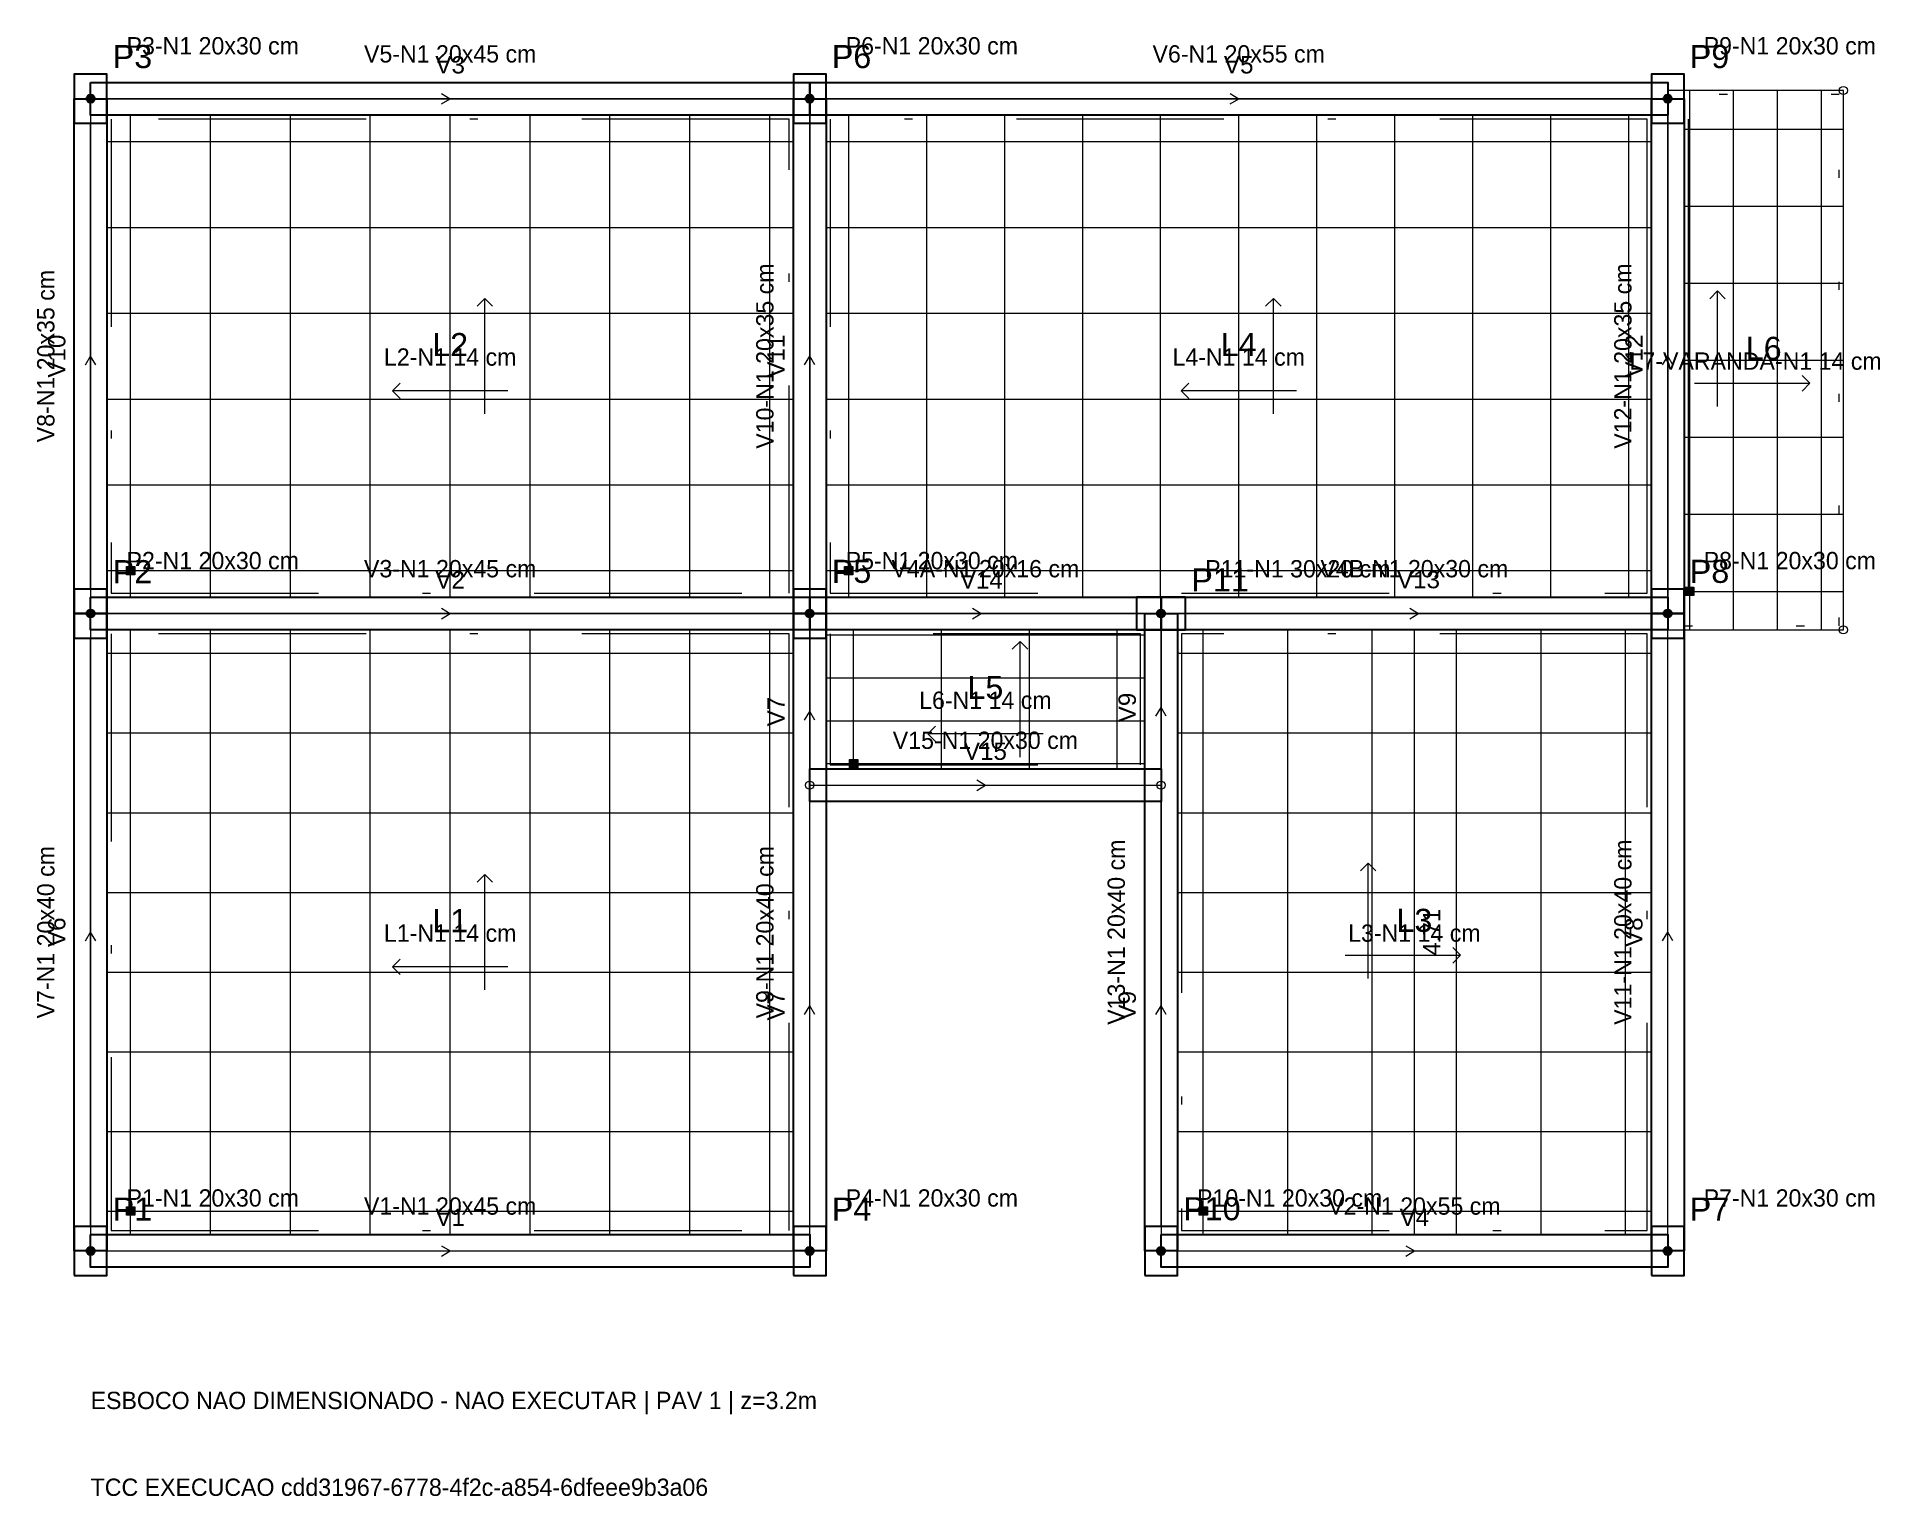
# Model space of a CAD drawing. Header units: millimetres. Extents: x -0.7 to 21.9, y -3 to 14.9.
import ezdxf

# ---------------------------------------------------------------- set-up
doc = ezdxf.new("R2010")
doc.units = ezdxf.units.MM
doc.header["$MEASUREMENT"] = 0
doc.linetypes.add('DASHDOT', pattern=[25.4, 12.7, -6.35, 0, -6.35])
doc.linetypes.add('DOT', pattern=[6.35, 0, -6.35])
for name, color, linetype, lineweight in [('CR-Lajes', 3, 'Continuous', 20), ('CR-Paredes', 7, 'Continuous', 5), ('CR-Pilares', 4, 'Continuous', 30), ('CR-Textos dos elementos', 4, 'Continuous', 30), ('CR-Vigas', 1, 'Continuous', 20), ('FO-Hachuras das lajes', 1, 'Continuous', 20), ('TCC LAJES', 3, 'Continuous', 20), ('TCC NOTAS', 2, 'Continuous', 30), ('TCC PILARES', 1, 'Continuous', 20), ('TCC VIGAS', 4, 'Continuous', 30)]:
    doc.layers.add(name, color=color, linetype=linetype, lineweight=lineweight)
doc.styles.add('Arial', font='')
doc.styles.add('txt', font='')
doc.styles.get('Arial').set_extended_font_data('Arial')
doc.styles.get('txt').set_extended_font_data('txt')

msp = doc.modelspace()

# ---------------------------------------------------------------- hatches: boundary and pattern name
at = {"layer": 'CR-Lajes', "linetype": 'Continuous'}
for points in [[(0.439, 8.275), (0.439, 8.375), (0.539, 8.375), (0.539, 8.275), (0.439, 8.275)], [(9.227, 8.275), (9.227, 8.375), (9.327, 8.375), (9.327, 8.275), (9.227, 8.275)], [(19.519, 8.021), (19.519, 8.121), (19.619, 8.121), (19.619, 8.021), (19.519, 8.021)], [(9.287, 5.913), (9.287, 6.013), (9.387, 6.013), (9.387, 5.913), (9.287, 5.913)], [(0.439, 0.438), (0.439, 0.538), (0.539, 0.538), (0.539, 0.438), (0.439, 0.438)], [(13.567, 0.438), (13.567, 0.538), (13.667, 0.538), (13.667, 0.438), (13.567, 0.438)]]:
    msp.add_hatch(color=256, dxfattribs=at).paths.add_polyline_path(points)
at = {"layer": 'CR-Pilares', "linetype": 'Continuous', "ltscale": 0.2}
for points in [[(0.05, 14.1), (0.05, 14.104), (0.049, 14.109), (0.048, 14.113), (0.047, 14.117), (0.045, 14.121), (0.043, 14.125), (0.041, 14.129), (0.038, 14.132), (0.035, 14.135), (0.032, 14.138), (0.029, 14.141), (0.025, 14.143), (0.021, 14.145), (0.017, 14.147), (0.013, 14.148), (0.009, 14.149), (0.004, 14.15), (0, 14.15), (-0.004, 14.15), (-0.009, 14.149), (-0.013, 14.148), (-0.017, 14.147), (-0.021, 14.145), (-0.025, 14.143), (-0.029, 14.141), (-0.032, 14.138), (-0.035, 14.135), (-0.038, 14.132), (-0.041, 14.129), (-0.043, 14.125), (-0.045, 14.121), (-0.047, 14.117), (-0.048, 14.113), (-0.049, 14.109), (-0.05, 14.104), (-0.05, 14.1), (-0.05, 14.096), (-0.049, 14.091), (-0.048, 14.087), (-0.047, 14.083), (-0.045, 14.079), (-0.043, 14.075), (-0.041, 14.071), (-0.038, 14.068), (-0.035, 14.065), (-0.032, 14.062), (-0.029, 14.059), (-0.025, 14.057), (-0.021, 14.055), (-0.017, 14.053), (-0.013, 14.052), (-0.009, 14.051), (-0.004, 14.05), (0, 14.05), (0.004, 14.05), (0.009, 14.051), (0.013, 14.052), (0.017, 14.053), (0.021, 14.055), (0.025, 14.057), (0.029, 14.059), (0.032, 14.062), (0.035, 14.065), (0.038, 14.068), (0.041, 14.071), (0.043, 14.075), (0.045, 14.079), (0.047, 14.083), (0.048, 14.087), (0.049, 14.091), (0.05, 14.096)], [(8.85, 14.1), (8.85, 14.104), (8.849, 14.109), (8.848, 14.113), (8.847, 14.117), (8.845, 14.121), (8.843, 14.125), (8.841, 14.129), (8.838, 14.132), (8.835, 14.135), (8.832, 14.138), (8.829, 14.141), (8.825, 14.143), (8.821, 14.145), (8.817, 14.147), (8.813, 14.148), (8.809, 14.149), (8.804, 14.15), (8.8, 14.15), (8.796, 14.15), (8.791, 14.149), (8.787, 14.148), (8.783, 14.147), (8.779, 14.145), (8.775, 14.143), (8.771, 14.141), (8.768, 14.138), (8.765, 14.135), (8.762, 14.132), (8.759, 14.129), (8.757, 14.125), (8.755, 14.121), (8.753, 14.117), (8.752, 14.113), (8.751, 14.109), (8.75, 14.104), (8.75, 14.1), (8.75, 14.096), (8.751, 14.091), (8.752, 14.087), (8.753, 14.083), (8.755, 14.079), (8.757, 14.075), (8.759, 14.071), (8.762, 14.068), (8.765, 14.065), (8.768, 14.062), (8.771, 14.059), (8.775, 14.057), (8.779, 14.055), (8.783, 14.053), (8.787, 14.052), (8.791, 14.051), (8.796, 14.05), (8.8, 14.05), (8.804, 14.05), (8.809, 14.051), (8.813, 14.052), (8.817, 14.053), (8.821, 14.055), (8.825, 14.057), (8.829, 14.059), (8.832, 14.062), (8.835, 14.065), (8.838, 14.068), (8.841, 14.071), (8.843, 14.075), (8.845, 14.079), (8.847, 14.083), (8.848, 14.087), (8.849, 14.091), (8.85, 14.096)], [(19.35, 14.1), (19.35, 14.104), (19.349, 14.109), (19.348, 14.113), (19.347, 14.117), (19.345, 14.121), (19.343, 14.125), (19.341, 14.129), (19.338, 14.132), (19.335, 14.135), (19.332, 14.138), (19.329, 14.141), (19.325, 14.143), (19.321, 14.145), (19.317, 14.147), (19.313, 14.148), (19.309, 14.149), (19.304, 14.15), (19.3, 14.15), (19.296, 14.15), (19.291, 14.149), (19.287, 14.148), (19.283, 14.147), (19.279, 14.145), (19.275, 14.143), (19.271, 14.141), (19.268, 14.138), (19.265, 14.135), (19.262, 14.132), (19.259, 14.129), (19.257, 14.125), (19.255, 14.121), (19.253, 14.117), (19.252, 14.113), (19.251, 14.109), (19.25, 14.104), (19.25, 14.1), (19.25, 14.096), (19.251, 14.091), (19.252, 14.087), (19.253, 14.083), (19.255, 14.079), (19.257, 14.075), (19.259, 14.071), (19.262, 14.068), (19.265, 14.065), (19.268, 14.062), (19.271, 14.059), (19.275, 14.057), (19.279, 14.055), (19.283, 14.053), (19.287, 14.052), (19.291, 14.051), (19.296, 14.05), (19.3, 14.05), (19.304, 14.05), (19.309, 14.051), (19.313, 14.052), (19.317, 14.053), (19.321, 14.055), (19.325, 14.057), (19.329, 14.059), (19.332, 14.062), (19.335, 14.065), (19.338, 14.068), (19.341, 14.071), (19.343, 14.075), (19.345, 14.079), (19.347, 14.083), (19.348, 14.087), (19.349, 14.091), (19.35, 14.096)], [(0.05, 7.8), (0.05, 7.804), (0.049, 7.809), (0.048, 7.813), (0.047, 7.817), (0.045, 7.821), (0.043, 7.825), (0.041, 7.829), (0.038, 7.832), (0.035, 7.835), (0.032, 7.838), (0.029, 7.841), (0.025, 7.843), (0.021, 7.845), (0.017, 7.847), (0.013, 7.848), (0.009, 7.849), (0.004, 7.85), (0, 7.85), (-0.004, 7.85), (-0.009, 7.849), (-0.013, 7.848), (-0.017, 7.847), (-0.021, 7.845), (-0.025, 7.843), (-0.029, 7.841), (-0.032, 7.838), (-0.035, 7.835), (-0.038, 7.832), (-0.041, 7.829), (-0.043, 7.825), (-0.045, 7.821), (-0.047, 7.817), (-0.048, 7.813), (-0.049, 7.809), (-0.05, 7.804), (-0.05, 7.8), (-0.05, 7.796), (-0.049, 7.791), (-0.048, 7.787), (-0.047, 7.783), (-0.045, 7.779), (-0.043, 7.775), (-0.041, 7.771), (-0.038, 7.768), (-0.035, 7.765), (-0.032, 7.762), (-0.029, 7.759), (-0.025, 7.757), (-0.021, 7.755), (-0.017, 7.753), (-0.013, 7.752), (-0.009, 7.751), (-0.004, 7.75), (0, 7.75), (0.004, 7.75), (0.009, 7.751), (0.013, 7.752), (0.017, 7.753), (0.021, 7.755), (0.025, 7.757), (0.029, 7.759), (0.032, 7.762), (0.035, 7.765), (0.038, 7.768), (0.041, 7.771), (0.043, 7.775), (0.045, 7.779), (0.047, 7.783), (0.048, 7.787), (0.049, 7.791), (0.05, 7.796)], [(8.85, 7.8), (8.85, 7.804), (8.849, 7.809), (8.848, 7.813), (8.847, 7.817), (8.845, 7.821), (8.843, 7.825), (8.841, 7.829), (8.838, 7.832), (8.835, 7.835), (8.832, 7.838), (8.829, 7.841), (8.825, 7.843), (8.821, 7.845), (8.817, 7.847), (8.813, 7.848), (8.809, 7.849), (8.804, 7.85), (8.8, 7.85), (8.796, 7.85), (8.791, 7.849), (8.787, 7.848), (8.783, 7.847), (8.779, 7.845), (8.775, 7.843), (8.771, 7.841), (8.768, 7.838), (8.765, 7.835), (8.762, 7.832), (8.759, 7.829), (8.757, 7.825), (8.755, 7.821), (8.753, 7.817), (8.752, 7.813), (8.751, 7.809), (8.75, 7.804), (8.75, 7.8), (8.75, 7.796), (8.751, 7.791), (8.752, 7.787), (8.753, 7.783), (8.755, 7.779), (8.757, 7.775), (8.759, 7.771), (8.762, 7.768), (8.765, 7.765), (8.768, 7.762), (8.771, 7.759), (8.775, 7.757), (8.779, 7.755), (8.783, 7.753), (8.787, 7.752), (8.791, 7.751), (8.796, 7.75), (8.8, 7.75), (8.804, 7.75), (8.809, 7.751), (8.813, 7.752), (8.817, 7.753), (8.821, 7.755), (8.825, 7.757), (8.829, 7.759), (8.832, 7.762), (8.835, 7.765), (8.838, 7.768), (8.841, 7.771), (8.843, 7.775), (8.845, 7.779), (8.847, 7.783), (8.848, 7.787), (8.849, 7.791), (8.85, 7.796)], [(13.15, 7.8), (13.15, 7.804), (13.149, 7.809), (13.148, 7.813), (13.147, 7.817), (13.145, 7.821), (13.143, 7.825), (13.141, 7.829), (13.138, 7.832), (13.135, 7.835), (13.132, 7.838), (13.129, 7.841), (13.125, 7.843), (13.121, 7.845), (13.117, 7.847), (13.113, 7.848), (13.109, 7.849), (13.104, 7.85), (13.1, 7.85), (13.096, 7.85), (13.091, 7.849), (13.087, 7.848), (13.083, 7.847), (13.079, 7.845), (13.075, 7.843), (13.071, 7.841), (13.068, 7.838), (13.065, 7.835), (13.062, 7.832), (13.059, 7.829), (13.057, 7.825), (13.055, 7.821), (13.053, 7.817), (13.052, 7.813), (13.051, 7.809), (13.05, 7.804), (13.05, 7.8), (13.05, 7.796), (13.051, 7.791), (13.052, 7.787), (13.053, 7.783), (13.055, 7.779), (13.057, 7.775), (13.059, 7.771), (13.062, 7.768), (13.065, 7.765), (13.068, 7.762), (13.071, 7.759), (13.075, 7.757), (13.079, 7.755), (13.083, 7.753), (13.087, 7.752), (13.091, 7.751), (13.096, 7.75), (13.1, 7.75), (13.104, 7.75), (13.109, 7.751), (13.113, 7.752), (13.117, 7.753), (13.121, 7.755), (13.125, 7.757), (13.129, 7.759), (13.132, 7.762), (13.135, 7.765), (13.138, 7.768), (13.141, 7.771), (13.143, 7.775), (13.145, 7.779), (13.147, 7.783), (13.148, 7.787), (13.149, 7.791), (13.15, 7.796)], [(19.35, 7.8), (19.35, 7.804), (19.349, 7.809), (19.348, 7.813), (19.347, 7.817), (19.345, 7.821), (19.343, 7.825), (19.341, 7.829), (19.338, 7.832), (19.335, 7.835), (19.332, 7.838), (19.329, 7.841), (19.325, 7.843), (19.321, 7.845), (19.317, 7.847), (19.313, 7.848), (19.309, 7.849), (19.304, 7.85), (19.3, 7.85), (19.296, 7.85), (19.291, 7.849), (19.287, 7.848), (19.283, 7.847), (19.279, 7.845), (19.275, 7.843), (19.271, 7.841), (19.268, 7.838), (19.265, 7.835), (19.262, 7.832), (19.259, 7.829), (19.257, 7.825), (19.255, 7.821), (19.253, 7.817), (19.252, 7.813), (19.251, 7.809), (19.25, 7.804), (19.25, 7.8), (19.25, 7.796), (19.251, 7.791), (19.252, 7.787), (19.253, 7.783), (19.255, 7.779), (19.257, 7.775), (19.259, 7.771), (19.262, 7.768), (19.265, 7.765), (19.268, 7.762), (19.271, 7.759), (19.275, 7.757), (19.279, 7.755), (19.283, 7.753), (19.287, 7.752), (19.291, 7.751), (19.296, 7.75), (19.3, 7.75), (19.304, 7.75), (19.309, 7.751), (19.313, 7.752), (19.317, 7.753), (19.321, 7.755), (19.325, 7.757), (19.329, 7.759), (19.332, 7.762), (19.335, 7.765), (19.338, 7.768), (19.341, 7.771), (19.343, 7.775), (19.345, 7.779), (19.347, 7.783), (19.348, 7.787), (19.349, 7.791), (19.35, 7.796)], [(0.05, 0), (0.05, 0.004), (0.049, 0.009), (0.048, 0.013), (0.047, 0.017), (0.045, 0.021), (0.043, 0.025), (0.041, 0.029), (0.038, 0.032), (0.035, 0.035), (0.032, 0.038), (0.029, 0.041), (0.025, 0.043), (0.021, 0.045), (0.017, 0.047), (0.013, 0.048), (0.009, 0.049), (0.004, 0.05), (0, 0.05), (-0.004, 0.05), (-0.009, 0.049), (-0.013, 0.048), (-0.017, 0.047), (-0.021, 0.045), (-0.025, 0.043), (-0.029, 0.041), (-0.032, 0.038), (-0.035, 0.035), (-0.038, 0.032), (-0.041, 0.029), (-0.043, 0.025), (-0.045, 0.021), (-0.047, 0.017), (-0.048, 0.013), (-0.049, 0.009), (-0.05, 0.004), (-0.05, 0), (-0.05, -0.004), (-0.049, -0.009), (-0.048, -0.013), (-0.047, -0.017), (-0.045, -0.021), (-0.043, -0.025), (-0.041, -0.029), (-0.038, -0.032), (-0.035, -0.035), (-0.032, -0.038), (-0.029, -0.041), (-0.025, -0.043), (-0.021, -0.045), (-0.017, -0.047), (-0.013, -0.048), (-0.009, -0.049), (-0.004, -0.05), (0, -0.05), (0.004, -0.05), (0.009, -0.049), (0.013, -0.048), (0.017, -0.047), (0.021, -0.045), (0.025, -0.043), (0.029, -0.041), (0.032, -0.038), (0.035, -0.035), (0.038, -0.032), (0.041, -0.029), (0.043, -0.025), (0.045, -0.021), (0.047, -0.017), (0.048, -0.013), (0.049, -0.009), (0.05, -0.004)], [(8.85, 0), (8.85, 0.004), (8.849, 0.009), (8.848, 0.013), (8.847, 0.017), (8.845, 0.021), (8.843, 0.025), (8.841, 0.029), (8.838, 0.032), (8.835, 0.035), (8.832, 0.038), (8.829, 0.041), (8.825, 0.043), (8.821, 0.045), (8.817, 0.047), (8.813, 0.048), (8.809, 0.049), (8.804, 0.05), (8.8, 0.05), (8.796, 0.05), (8.791, 0.049), (8.787, 0.048), (8.783, 0.047), (8.779, 0.045), (8.775, 0.043), (8.771, 0.041), (8.768, 0.038), (8.765, 0.035), (8.762, 0.032), (8.759, 0.029), (8.757, 0.025), (8.755, 0.021), (8.753, 0.017), (8.752, 0.013), (8.751, 0.009), (8.75, 0.004), (8.75, 0), (8.75, -0.004), (8.751, -0.009), (8.752, -0.013), (8.753, -0.017), (8.755, -0.021), (8.757, -0.025), (8.759, -0.029), (8.762, -0.032), (8.765, -0.035), (8.768, -0.038), (8.771, -0.041), (8.775, -0.043), (8.779, -0.045), (8.783, -0.047), (8.787, -0.048), (8.791, -0.049), (8.796, -0.05), (8.8, -0.05), (8.804, -0.05), (8.809, -0.049), (8.813, -0.048), (8.817, -0.047), (8.821, -0.045), (8.825, -0.043), (8.829, -0.041), (8.832, -0.038), (8.835, -0.035), (8.838, -0.032), (8.841, -0.029), (8.843, -0.025), (8.845, -0.021), (8.847, -0.017), (8.848, -0.013), (8.849, -0.009), (8.85, -0.004)], [(13.15, 0), (13.15, 0.004), (13.149, 0.009), (13.148, 0.013), (13.147, 0.017), (13.145, 0.021), (13.143, 0.025), (13.141, 0.029), (13.138, 0.032), (13.135, 0.035), (13.132, 0.038), (13.129, 0.041), (13.125, 0.043), (13.121, 0.045), (13.117, 0.047), (13.113, 0.048), (13.109, 0.049), (13.104, 0.05), (13.1, 0.05), (13.096, 0.05), (13.091, 0.049), (13.087, 0.048), (13.083, 0.047), (13.079, 0.045), (13.075, 0.043), (13.071, 0.041), (13.068, 0.038), (13.065, 0.035), (13.062, 0.032), (13.059, 0.029), (13.057, 0.025), (13.055, 0.021), (13.053, 0.017), (13.052, 0.013), (13.051, 0.009), (13.05, 0.004), (13.05, 0), (13.05, -0.004), (13.051, -0.009), (13.052, -0.013), (13.053, -0.017), (13.055, -0.021), (13.057, -0.025), (13.059, -0.029), (13.062, -0.032), (13.065, -0.035), (13.068, -0.038), (13.071, -0.041), (13.075, -0.043), (13.079, -0.045), (13.083, -0.047), (13.087, -0.048), (13.091, -0.049), (13.096, -0.05), (13.1, -0.05), (13.104, -0.05), (13.109, -0.049), (13.113, -0.048), (13.117, -0.047), (13.121, -0.045), (13.125, -0.043), (13.129, -0.041), (13.132, -0.038), (13.135, -0.035), (13.138, -0.032), (13.141, -0.029), (13.143, -0.025), (13.145, -0.021), (13.147, -0.017), (13.148, -0.013), (13.149, -0.009), (13.15, -0.004)], [(19.35, 0), (19.35, 0.004), (19.349, 0.009), (19.348, 0.013), (19.347, 0.017), (19.345, 0.021), (19.343, 0.025), (19.341, 0.029), (19.338, 0.032), (19.335, 0.035), (19.332, 0.038), (19.329, 0.041), (19.325, 0.043), (19.321, 0.045), (19.317, 0.047), (19.313, 0.048), (19.309, 0.049), (19.304, 0.05), (19.3, 0.05), (19.296, 0.05), (19.291, 0.049), (19.287, 0.048), (19.283, 0.047), (19.279, 0.045), (19.275, 0.043), (19.271, 0.041), (19.268, 0.038), (19.265, 0.035), (19.262, 0.032), (19.259, 0.029), (19.257, 0.025), (19.255, 0.021), (19.253, 0.017), (19.252, 0.013), (19.251, 0.009), (19.25, 0.004), (19.25, 0), (19.25, -0.004), (19.251, -0.009), (19.252, -0.013), (19.253, -0.017), (19.255, -0.021), (19.257, -0.025), (19.259, -0.029), (19.262, -0.032), (19.265, -0.035), (19.268, -0.038), (19.271, -0.041), (19.275, -0.043), (19.279, -0.045), (19.283, -0.047), (19.287, -0.048), (19.291, -0.049), (19.296, -0.05), (19.3, -0.05), (19.304, -0.05), (19.309, -0.049), (19.313, -0.048), (19.317, -0.047), (19.321, -0.045), (19.325, -0.043), (19.329, -0.041), (19.332, -0.038), (19.335, -0.035), (19.338, -0.032), (19.341, -0.029), (19.343, -0.025), (19.345, -0.021), (19.347, -0.017), (19.348, -0.013), (19.349, -0.009), (19.35, -0.004)]]:
    msp.add_hatch(color=256, dxfattribs=at).paths.add_polyline_path(points)

# ---------------------------------------------------------------- linework, layer by layer
at = {"layer": 'CR-Lajes', "linetype": 'DOT', "ltscale": 0.2}
for p, q in [((21.4, 14.15), (19.503, 14.15)), ((21.4, 7.65), (21.4, 14.15)), ((19.503, 7.65), (21.4, 7.65))]:
    msp.add_line(p, q, dxfattribs=at)
at = {"layer": 'CR-Lajes', "linetype": 'DASHDOT', "ltscale": 0.2}
for p, q in [((8.55, 13.85), (0.25, 13.85)), ((0.25, 13.85), (0.25, 8.05)), ((8.55, 8.05), (8.55, 13.85)), ((19.05, 13.85), (9.05, 13.85)), ((9.05, 13.85), (9.05, 8.05)), ((19.05, 8.05), (19.05, 13.85)), ((19.55, 13.848), (19.55, 8.053)), ((0.25, 8.05), (8.55, 8.05)), ((9.05, 8.05), (12.848, 8.05)), ((13.352, 8.05), (19.05, 8.05)), ((8.55, 7.55), (0.25, 7.55)), ((0.25, 7.55), (0.25, 0.25)), ((8.55, 5.7), (8.55, 7.55)), ((12.85, 7.55), (9.05, 7.55)), ((9.05, 7.55), (9.05, 5.95)), ((12.85, 5.95), (12.85, 7.55)), ((19.05, 7.55), (13.35, 7.55)), ((13.35, 7.55), (13.35, 5.7)), ((19.05, 0.25), (19.05, 7.55)), ((21.4, 7.65), (21.4, 7.65)), ((9.05, 5.95), (12.85, 5.95)), ((12.85, 5.95), (12.85, 5.95)), ((8.55, 0.25), (8.55, 5.7)), ((13.35, 5.7), (13.35, 0.25)), ((0.25, 0.25), (8.55, 0.25)), ((13.35, 0.25), (19.05, 0.25))]:
    msp.add_line(p, q, dxfattribs=at)
at = {"layer": 'CR-Lajes', "linetype": 'Continuous'}
for p, q in [((19.05, 8.1), (19.05, 13.8)), ((19.55, 13.848), (19.55, 8.053))]:
    msp.add_line(p, q, dxfattribs=at)
at = {"layer": 'CR-Lajes'}
for p, q in [((19.816, 11.653), (19.91, 11.747)), ((19.91, 10.335), (19.91, 11.747)), ((20.004, 11.653), (19.91, 11.747)), ((4.729, 11.562), (4.824, 11.656)), ((4.824, 10.244), (4.824, 11.656)), ((4.918, 11.562), (4.824, 11.656)), ((14.379, 11.562), (14.474, 11.656)), ((14.474, 10.244), (14.474, 11.656)), ((14.568, 11.562), (14.474, 11.656)), ((3.788, 10.621), (3.694, 10.526)), ((13.438, 10.621), (13.344, 10.526)), ((19.628, 10.618), (21.04, 10.618)), ((20.946, 10.712), (21.04, 10.618)), ((20.946, 10.523), (21.04, 10.618)), ((5.106, 10.526), (3.694, 10.526)), ((3.788, 10.432), (3.694, 10.526)), ((14.756, 10.526), (13.344, 10.526)), ((13.438, 10.432), (13.344, 10.526)), ((11.279, 7.362), (11.374, 7.456)), ((11.374, 6.044), (11.374, 7.456)), ((11.468, 7.362), (11.374, 7.456)), ((10.338, 6.421), (10.244, 6.326)), ((11.656, 6.326), (10.244, 6.326)), ((10.338, 6.232), (10.244, 6.326)), ((15.541, 4.653), (15.635, 4.747)), ((15.635, 3.335), (15.635, 4.747)), ((15.729, 4.653), (15.635, 4.747)), ((4.729, 4.512), (4.824, 4.606)), ((4.824, 3.194), (4.824, 4.606)), ((4.918, 4.512), (4.824, 4.606)), ((15.353, 3.618), (16.765, 3.618)), ((16.671, 3.712), (16.765, 3.618)), ((16.671, 3.523), (16.765, 3.618)), ((3.788, 3.571), (3.694, 3.476)), ((5.106, 3.476), (3.694, 3.476)), ((3.788, 3.382), (3.694, 3.476))]:
    msp.add_line(p, q, dxfattribs=at)
for points in [[(0.439, 8.275), (0.439, 8.375), (0.539, 8.375), (0.539, 8.275), (0.439, 8.275)], [(9.227, 8.275), (9.227, 8.375), (9.327, 8.375), (9.327, 8.275), (9.227, 8.275)], [(19.519, 8.021), (19.519, 8.121), (19.619, 8.121), (19.619, 8.021), (19.519, 8.021)], [(9.287, 5.913), (9.287, 6.013), (9.387, 6.013), (9.387, 5.913), (9.287, 5.913)], [(0.439, 0.438), (0.439, 0.538), (0.539, 0.538), (0.539, 0.438), (0.439, 0.438)], [(13.567, 0.438), (13.567, 0.538), (13.667, 0.538), (13.667, 0.438), (13.567, 0.438)]]:
    msp.add_lwpolyline(points, close=True, dxfattribs=at)
at = {"layer": 'CR-Paredes'}
msp.add_line((16.2, 0.2), (16.2, 7.6), dxfattribs=at)
at = {"layer": 'CR-Pilares'}
for points in [[(-0.2, 13.8), (0, 13.8), (0.2, 13.8), (0.2, 14.1), (0.2, 14.4), (0, 14.4), (-0.2, 14.4), (-0.2, 14.1), (-0.2, 13.8)], [(8.6, 13.8), (8.8, 13.8), (9, 13.8), (9, 14.1), (9, 14.4), (8.8, 14.4), (8.6, 14.4), (8.6, 14.1), (8.6, 13.8)], [(19.1, 13.8), (19.3, 13.8), (19.5, 13.8), (19.5, 14.1), (19.5, 14.4), (19.3, 14.4), (19.1, 14.4), (19.1, 14.1), (19.1, 13.8)], [(-0.2, 7.5), (0, 7.5), (0.2, 7.5), (0.2, 7.8), (0.2, 8.1), (0, 8.1), (-0.2, 8.1), (-0.2, 7.8), (-0.2, 7.5)], [(8.6, 7.5), (8.8, 7.5), (9, 7.5), (9, 7.8), (9, 8.1), (8.8, 8.1), (8.6, 8.1), (8.6, 7.8), (8.6, 7.5)], [(13.4, 7.6), (13.4, 7.8), (13.4, 8), (13.1, 8), (12.8, 8), (12.8, 7.8), (12.8, 7.6), (13.1, 7.6), (13.4, 7.6)], [(19.1, 7.5), (19.3, 7.5), (19.5, 7.5), (19.5, 7.8), (19.5, 8.1), (19.3, 8.1), (19.1, 8.1), (19.1, 7.8), (19.1, 7.5)], [(-0.2, -0.3), (0, -0.3), (0.2, -0.3), (0.2, 0), (0.2, 0.3), (0, 0.3), (-0.2, 0.3), (-0.2, 0), (-0.2, -0.3)], [(8.6, -0.3), (8.8, -0.3), (9, -0.3), (9, 0), (9, 0.3), (8.8, 0.3), (8.6, 0.3), (8.6, 0), (8.6, -0.3)], [(12.9, -0.3), (13.1, -0.3), (13.3, -0.3), (13.3, 0), (13.3, 0.3), (13.1, 0.3), (12.9, 0.3), (12.9, 0), (12.9, -0.3)], [(19.1, -0.3), (19.3, -0.3), (19.5, -0.3), (19.5, 0), (19.5, 0.3), (19.3, 0.3), (19.1, 0.3), (19.1, 0), (19.1, -0.3)]]:
    msp.add_lwpolyline(points, close=True, dxfattribs=at)
for centre in [(0, 14.1), (8.8, 14.1), (19.3, 14.1), (0, 7.8), (8.8, 7.8), (13.1, 7.8), (19.3, 7.8), (0, 0), (8.8, 0), (13.1, 0), (19.3, 0)]:
    msp.add_circle(centre, 0.05, dxfattribs=at)
at = {"layer": 'CR-Vigas', "linetype": 'Continuous'}
for p, q in [((0.2, 14.3), (8.6, 14.3)), ((9, 14.3), (19.1, 14.3)), ((-0.2, 8.1), (-0.2, 13.8)), ((0.2, 13.9), (8.6, 13.9)), ((0.2, 8.1), (0.2, 13.8)), ((8.6, 8.1), (8.6, 13.8)), ((9, 13.9), (19.1, 13.9)), ((9, 8.1), (9, 13.8)), ((19.1, 8.1), (19.1, 13.8)), ((19.5, 8.1), (19.5, 13.8)), ((0.2, 8), (8.6, 8)), ((9, 8), (12.8, 8)), ((13.4, 8), (19.1, 8)), ((-0.2, 0.3), (-0.2, 7.5)), ((0.2, 7.6), (8.6, 7.6)), ((0.2, 0.3), (0.2, 7.5)), ((8.6, 5.7), (8.6, 7.5)), ((9, 7.6), (12.8, 7.6)), ((9, 5.7), (9, 7.5)), ((12.9, 5.7), (12.9, 7.6)), ((13.3, 5.7), (13.3, 7.6)), ((13.4, 7.6), (19.1, 7.6)), ((19.1, 0.3), (19.1, 7.5)), ((19.5, 0.3), (19.5, 7.5)), ((8.8, 5.9), (13.1, 5.9)), ((8.6, 0.3), (8.6, 5.7)), ((9, 0.3), (9, 5.7)), ((12.9, 0.3), (12.9, 5.7)), ((13.3, 0.3), (13.3, 5.7)), ((8.8, 5.5), (13.1, 5.5)), ((0.2, 0.2), (8.6, 0.2)), ((13.3, 0.2), (19.1, 0.2)), ((0.2, -0.2), (8.6, -0.2)), ((13.3, -0.2), (19.1, -0.2))]:
    msp.add_line(p, q, dxfattribs=at)
at = {"layer": 'CR-Vigas'}
for p, q in [((0.2, 14.1), (8.6, 14.1)), ((4.294, 14.164), (4.4, 14.1)), ((4.294, 14.036), (4.4, 14.1)), ((9, 14.1), (19.1, 14.1)), ((13.944, 14.164), (14.05, 14.1)), ((13.944, 14.036), (14.05, 14.1)), ((21.45, 14.2), (19.5, 14.2)), ((21.45, 7.6), (21.45, 14.2)), ((0, 8.1), (0, 13.8)), ((8.8, 8.1), (8.8, 13.8)), ((19.3, 8.1), (19.3, 13.8)), ((-0.064, 10.844), (0, 10.95)), ((0.064, 10.844), (0, 10.95)), ((8.736, 10.844), (8.8, 10.95)), ((8.864, 10.844), (8.8, 10.95)), ((19.236, 10.844), (19.3, 10.95)), ((19.364, 10.844), (19.3, 10.95)), ((0.2, 7.8), (8.6, 7.8)), ((4.294, 7.864), (4.4, 7.8)), ((4.294, 7.736), (4.4, 7.8)), ((9, 7.8), (12.8, 7.8)), ((10.794, 7.864), (10.9, 7.8)), ((10.794, 7.736), (10.9, 7.8)), ((13.4, 7.8), (19.1, 7.8)), ((16.144, 7.864), (16.25, 7.8)), ((16.144, 7.736), (16.25, 7.8)), ((0, 0.3), (0, 7.5)), ((8.8, 5.7), (8.8, 7.5)), ((13.1, 5.7), (13.1, 7.6)), ((19.3, 0.3), (19.3, 7.5)), ((19.5, 7.6), (21.45, 7.6)), ((8.736, 6.494), (8.8, 6.6)), ((8.864, 6.494), (8.8, 6.6)), ((13.036, 6.544), (13.1, 6.65)), ((13.164, 6.544), (13.1, 6.65)), ((8.8, 0.3), (8.8, 5.7)), ((8.8, 5.7), (13.1, 5.7)), ((10.844, 5.764), (10.95, 5.7)), ((10.844, 5.636), (10.95, 5.7)), ((13.1, 0.3), (13.1, 5.7)), ((-0.064, 3.794), (0, 3.9)), ((0.064, 3.794), (0, 3.9)), ((19.236, 3.794), (19.3, 3.9)), ((19.364, 3.794), (19.3, 3.9)), ((8.736, 2.894), (8.8, 3)), ((8.864, 2.894), (8.8, 3)), ((13.036, 2.894), (13.1, 3)), ((13.164, 2.894), (13.1, 3)), ((0.2, 0), (8.6, 0)), ((4.294, 0.064), (4.4, 0)), ((4.294, -0.064), (4.4, 0)), ((13.3, 0), (19.1, 0)), ((16.094, 0.064), (16.2, 0)), ((16.094, -0.064), (16.2, 0))]:
    msp.add_line(p, q, dxfattribs=at)
at = {"layer": 'CR-Vigas', "linetype": 'Continuous'}
for centre in [(21.45, 14.2), (21.45, 7.6), (8.8, 5.7), (13.1, 5.7)]:
    msp.add_circle(centre, 0.05, dxfattribs=at)
at = {"layer": 'FO-Hachuras das lajes'}
for p, q in [((19.569, 7.6), (19.569, 14.2)), ((20.106, 7.6), (20.106, 14.2)), ((20.644, 7.6), (20.644, 14.2)), ((21.181, 7.6), (21.181, 14.2)), ((0.489, 8), (0.489, 13.9)), ((1.467, 8), (1.467, 13.9)), ((2.444, 8), (2.444, 13.9)), ((3.422, 8), (3.422, 13.9)), ((4.4, 8), (4.4, 13.9)), ((5.378, 8), (5.378, 13.9)), ((6.356, 8), (6.356, 13.9)), ((7.333, 8), (7.333, 13.9)), ((8.311, 8), (8.311, 13.9)), ((9.277, 8), (9.277, 13.9)), ((10.232, 8), (10.232, 13.9)), ((11.186, 8), (11.186, 13.9)), ((12.141, 8), (12.141, 13.9)), ((13.095, 8), (13.095, 13.9)), ((14.05, 8), (14.05, 13.9)), ((15.005, 8), (15.005, 13.9)), ((15.959, 8), (15.959, 13.9)), ((16.914, 8), (16.914, 13.9)), ((17.868, 8), (17.868, 13.9)), ((18.823, 8), (18.823, 13.9)), ((0.2, 13.575), (8.6, 13.575)), ((9, 13.575), (19.1, 13.575)), ((19.5, 13.729), (21.45, 13.729)), ((19.5, 12.786), (21.45, 12.786)), ((0.2, 12.525), (8.6, 12.525)), ((9, 12.525), (19.1, 12.525)), ((19.5, 11.843), (21.45, 11.843)), ((0.2, 11.475), (8.6, 11.475)), ((9, 11.475), (19.1, 11.475)), ((19.5, 10.9), (21.45, 10.9)), ((0.2, 10.425), (8.6, 10.425)), ((9, 10.425), (19.1, 10.425)), ((19.5, 9.957), (21.45, 9.957)), ((0.2, 9.375), (8.6, 9.375)), ((9, 9.375), (19.1, 9.375)), ((19.5, 9.014), (21.45, 9.014)), ((0.2, 8.325), (8.6, 8.325)), ((9, 8.325), (19.1, 8.325)), ((19.5, 8.071), (21.45, 8.071)), ((0.489, 0.2), (0.489, 7.6)), ((1.467, 0.2), (1.467, 7.6)), ((2.444, 0.2), (2.444, 7.6)), ((3.422, 0.2), (3.422, 7.6)), ((4.4, 0.2), (4.4, 7.6)), ((5.378, 0.2), (5.378, 7.6)), ((6.356, 0.2), (6.356, 7.6)), ((7.333, 0.2), (7.333, 7.6)), ((8.311, 0.2), (8.311, 7.6)), ((9, 7.538), (12.9, 7.538)), ((9.337, 5.9), (9.337, 7.6)), ((10.412, 5.9), (10.412, 7.6)), ((11.488, 5.9), (11.488, 7.6)), ((12.562, 5.9), (12.562, 7.6)), ((13.617, 0.2), (13.617, 7.6)), ((14.65, 0.2), (14.65, 7.6)), ((15.683, 0.2), (15.683, 7.6)), ((16.717, 0.2), (16.717, 7.6)), ((17.75, 0.2), (17.75, 7.6)), ((18.783, 0.2), (18.783, 7.6)), ((0.2, 7.313), (8.6, 7.313)), ((13.3, 7.313), (19.1, 7.313)), ((9, 7.013), (12.9, 7.013)), ((0.2, 6.338), (8.6, 6.338)), ((9, 6.488), (12.9, 6.488)), ((13.3, 6.338), (19.1, 6.338)), ((9, 5.963), (12.9, 5.963)), ((0.2, 5.363), (8.6, 5.363)), ((13.3, 5.363), (19.1, 5.363)), ((0.2, 4.388), (8.6, 4.388)), ((13.3, 4.388), (19.1, 4.388)), ((0.2, 3.413), (8.6, 3.413)), ((13.3, 3.413), (19.1, 3.413)), ((0.2, 2.438), (8.6, 2.438)), ((13.3, 2.438), (19.1, 2.438)), ((0.2, 1.463), (8.6, 1.463)), ((13.3, 1.463), (19.1, 1.463)), ((0.2, 0.488), (8.6, 0.488)), ((13.3, 0.488), (19.1, 0.488))]:
    msp.add_line(p, q, dxfattribs=at)
at = {"layer": 'TCC LAJES'}
for points in [[(0, 7.8), (8.8, 7.8), (8.8, 14.1), (0, 14.1), (0, 7.8)], [(8.8, 7.8), (19.3, 7.8), (19.3, 14.1), (8.8, 14.1), (8.8, 7.8)], [(19.3, 7.6), (21.45, 7.6), (21.45, 14.2), (19.3, 14.2), (19.3, 7.6)], [(0, 0), (8.8, 0), (8.8, 7.8), (0, 7.8), (0, 0)], [(8.8, 5.7), (13.1, 5.7), (13.1, 7.8), (8.8, 7.8), (8.8, 5.7)], [(13.1, 0), (19.3, 0), (19.3, 7.8), (13.1, 7.8), (13.1, 0)]]:
    msp.add_lwpolyline(points, close=True, dxfattribs=at)
at = {"layer": 'TCC PILARES'}
for points in [[(-0.2, 13.8), (0.2, 13.8), (0.2, 14.4), (-0.2, 14.4), (-0.2, 13.8)], [(8.6, 13.8), (9, 13.8), (9, 14.4), (8.6, 14.4), (8.6, 13.8)], [(19.1, 13.8), (19.5, 13.8), (19.5, 14.4), (19.1, 14.4), (19.1, 13.8)], [(-0.2, 7.5), (0.2, 7.5), (0.2, 8.1), (-0.2, 8.1), (-0.2, 7.5)], [(8.6, 7.5), (9, 7.5), (9, 8.1), (8.6, 8.1), (8.6, 7.5)], [(12.8, 7.6), (13.4, 7.6), (13.4, 8), (12.8, 8), (12.8, 7.6)], [(19.1, 7.5), (19.5, 7.5), (19.5, 8.1), (19.1, 8.1), (19.1, 7.5)], [(-0.2, -0.3), (0.2, -0.3), (0.2, 0.3), (-0.2, 0.3), (-0.2, -0.3)], [(8.6, -0.3), (9, -0.3), (9, 0.3), (8.6, 0.3), (8.6, -0.3)], [(12.9, -0.3), (13.3, -0.3), (13.3, 0.3), (12.9, 0.3), (12.9, -0.3)], [(19.1, -0.3), (19.5, -0.3), (19.5, 0.3), (19.1, 0.3), (19.1, -0.3)]]:
    msp.add_lwpolyline(points, close=True, dxfattribs=at)
at = {"layer": 'TCC VIGAS'}
for points in [[(0, 14.3), (8.8, 14.3), (8.8, 13.9), (0, 13.9), (0, 14.3)], [(8.8, 14.3), (19.3, 14.3), (19.3, 13.9), (8.8, 13.9), (8.8, 14.3)], [(-0.2, 7.8), (-0.2, 14.1), (0.2, 14.1), (0.2, 7.8), (-0.2, 7.8)], [(8.6, 7.8), (8.6, 14.1), (9, 14.1), (9, 7.8), (8.6, 7.8)], [(19.1, 7.8), (19.1, 14.1), (19.5, 14.1), (19.5, 7.8), (19.1, 7.8)], [(0, 8), (8.8, 8), (8.8, 7.6), (0, 7.6), (0, 8)], [(8.8, 8), (13.1, 8), (13.1, 7.6), (8.8, 7.6), (8.8, 8)], [(13.1, 8), (19.3, 8), (19.3, 7.6), (13.1, 7.6), (13.1, 8)], [(-0.2, 0), (-0.2, 7.8), (0.2, 7.8), (0.2, 0), (-0.2, 0)], [(8.6, 0), (8.6, 7.8), (9, 7.8), (9, 0), (8.6, 0)], [(12.9, 0), (12.9, 7.8), (13.3, 7.8), (13.3, 0), (12.9, 0)], [(19.1, 0), (19.1, 7.8), (19.5, 7.8), (19.5, 0), (19.1, 0)], [(8.8, 5.9), (13.1, 5.9), (13.1, 5.5), (8.8, 5.5), (8.8, 5.9)], [(0, 0.2), (8.8, 0.2), (8.8, -0.2), (0, -0.2), (0, 0.2)], [(13.1, 0.2), (19.3, 0.2), (19.3, -0.2), (13.1, -0.2), (13.1, 0.2)]]:
    msp.add_lwpolyline(points, close=True, dxfattribs=at)

# ---------------------------------------------------------------- texts
at = {"layer": 'CR-Paredes', "linetype": 'Continuous', "insert": (16.518, 3.9), "char_height": 0.2118, "width": 1.15469, "attachment_point": 8, "rotation": 90, "line_spacing_factor": 0.798, "style": 'Arial'}
msp.add_mtext('4.71', dxfattribs=at)
at = {"layer": 'CR-Textos dos elementos', "linetype": 'Continuous', "line_spacing_factor": 0.798, "style": 'Arial'}
for s, insert, char_height, width, attachment_point in [('P3', (0.271, 14.471), 0.2824, 0.96755, 7), ('P6', (9.071, 14.471), 0.2824, 0.96755, 7), ('P9', (19.571, 14.471), 0.2824, 0.96755, 7), ('V3', (4.4, 14.406), 0.2118, 0.72566, 8), ('V5', (14.05, 14.406), 0.2118, 0.72566, 8), ('L2', (4.4, 10.95), 0.2824, 0.87987, 8), ('L4', (14.05, 10.95), 0.2824, 0.87987, 8), ('L6', (20.475, 10.9), 0.2824, 0.87987, 8), ('P2', (0.271, 8.171), 0.2824, 0.96755, 7), ('P5', (9.071, 8.171), 0.2824, 0.96755, 7), ('P11', (13.471, 8.071), 0.2824, 1.40749, 7), ('P8', (19.571, 8.171), 0.2824, 0.96755, 7), ('V2', (4.4, 8.106), 0.2118, 0.72566, 8), ('V14', (10.9, 8.106), 0.2118, 1.05562, 8), ('V13', (16.25, 8.106), 0.2118, 1.05562, 8), ('L5', (10.95, 6.75), 0.2824, 0.87987, 8), ('V15', (10.95, 6.006), 0.2118, 1.05562, 8), ('L1', (4.4, 3.9), 0.2824, 0.87987, 8), ('L3', (16.2, 3.9), 0.2824, 0.87987, 8), ('P1', (0.271, 0.371), 0.2824, 0.96755, 7), ('V1', (4.4, 0.306), 0.2118, 0.72566, 8), ('P4', (9.071, 0.371), 0.2824, 0.96755, 7), ('P10', (13.371, 0.371), 0.2824, 1.40749, 7), ('V4', (16.2, 0.306), 0.2118, 0.72566, 8), ('P7', (19.571, 0.371), 0.2824, 0.96755, 7)]:
    msp.add_mtext(s, dxfattribs=dict(at, insert=insert, char_height=char_height, width=width, attachment_point=attachment_point))
at = {"layer": 'CR-Textos dos elementos', "linetype": 'Continuous', "char_height": 0.2118, "attachment_point": 8, "rotation": 90, "line_spacing_factor": 0.798, "style": 'Arial'}
for s, insert, width in [('V10', (-0.306, 10.95), 1.05562), ('V11', (8.494, 10.95), 1.05562), ('V12', (18.994, 10.95), 1.05562), ('V9', (12.794, 6.65), 0.72566), ('V7', (8.494, 6.6), 0.72566), ('V6', (-0.306, 3.9), 0.72566), ('V8', (18.994, 3.9), 0.72566), ('V7', (8.494, 3), 0.72566), ('V9', (12.794, 3), 0.72566)]:
    msp.add_mtext(s, dxfattribs=dict(at, insert=insert, width=width))
at = {"layer": 'TCC NOTAS', "linetype": 'Continuous', "char_height": 0.2118, "line_spacing_factor": 0.798, "style": 'txt'}
for s, insert, width, attachment_point in [('P3-N1 20x30 cm', (0.44, 14.639), 5.72271, 7), ('V5-N1 20x45 cm', (4.4, 14.54), 5.93746, 8), ('P6-N1 20x30 cm', (9.24, 14.639), 5.72271, 7), ('V6-N1 20x55 cm', (14.05, 14.54), 5.93746, 8), ('P9-N1 20x30 cm', (19.74, 14.639), 5.72271, 7), ('L2-N1 14 cm', (4.4, 10.83), 4.43423, 8), ('L4-N1 14 cm', (14.05, 10.83), 4.43423, 8), ('L7-VARANDA-N1 14 cm', (20.376, 10.78), 8.01238, 8), ('P2-N1 20x30 cm', (0.44, 8.339), 5.72271, 7), ('V3-N1 20x45 cm', (4.4, 8.24), 5.93746, 8), ('P5-N1 20x30 cm', (9.24, 8.339), 5.72271, 7), ('V4A-N1 20x16 cm', (10.95, 8.24), 6.22185, 8), ('P11-N1 30x20 cm', (13.64, 8.239), 5.86201, 7), ('V4B-N1 20x30 cm', (16.2, 8.24), 6.2944, 8), ('P8-N1 20x30 cm', (19.74, 8.339), 5.72271, 7), ('L6-N1 14 cm', (10.95, 6.63), 4.43423, 8), ('V15-N1 20x30 cm', (10.95, 6.14), 6.1493, 8), ('L1-N1 14 cm', (4.4, 3.78), 4.28913, 8), ('L3-N1 14 cm', (16.2, 3.78), 4.43423, 8), ('P1-N1 20x30 cm', (0.44, 0.539), 5.57761, 7), ('P4-N1 20x30 cm', (9.24, 0.539), 5.72271, 7), ('P10-N1 20x30 cm', (13.54, 0.539), 5.93456, 7), ('P7-N1 20x30 cm', (19.74, 0.539), 5.72271, 7), ('V1-N1 20x45 cm', (4.4, 0.44), 5.79236, 8), ('V2-N1 20x55 cm', (16.2, 0.44), 5.93746, 8), ('ESBOCO NAO DIMENSIONADO - NAO EXECUTAR | PAV 1 | z=3.2m', (0, -2.001), 22.46716, 7), ('TCC EXECUCAO cdd31967-6778-4f2c-a854-6dfeee9b3a06', (0, -3.001), 20.82754, 7)]:
    msp.add_mtext(s, dxfattribs=dict(at, insert=insert, width=width, attachment_point=attachment_point))
at = {"layer": 'TCC NOTAS', "linetype": 'Continuous', "char_height": 0.2118, "attachment_point": 8, "rotation": 90, "line_spacing_factor": 0.798, "style": 'txt'}
for s, insert, width in [('V8-N1 20x35 cm', (-0.44, 10.95), 5.93746), ('V10-N1 20x35 cm', (8.36, 10.95), 6.1493), ('V12-N1 20x35 cm', (18.86, 10.95), 6.22185), ('V13-N1 20x40 cm', (12.66, 3.9), 6.1493), ('V11-N1 20x40 cm', (18.86, 3.9), 6.0042), ('V7-N1 20x40 cm', (-0.44, 3.9), 5.86491), ('V9-N1 20x40 cm', (8.36, 3.9), 5.86491)]:
    msp.add_mtext(s, dxfattribs=dict(at, insert=insert, width=width))

doc.saveas('drawing.dxf')
